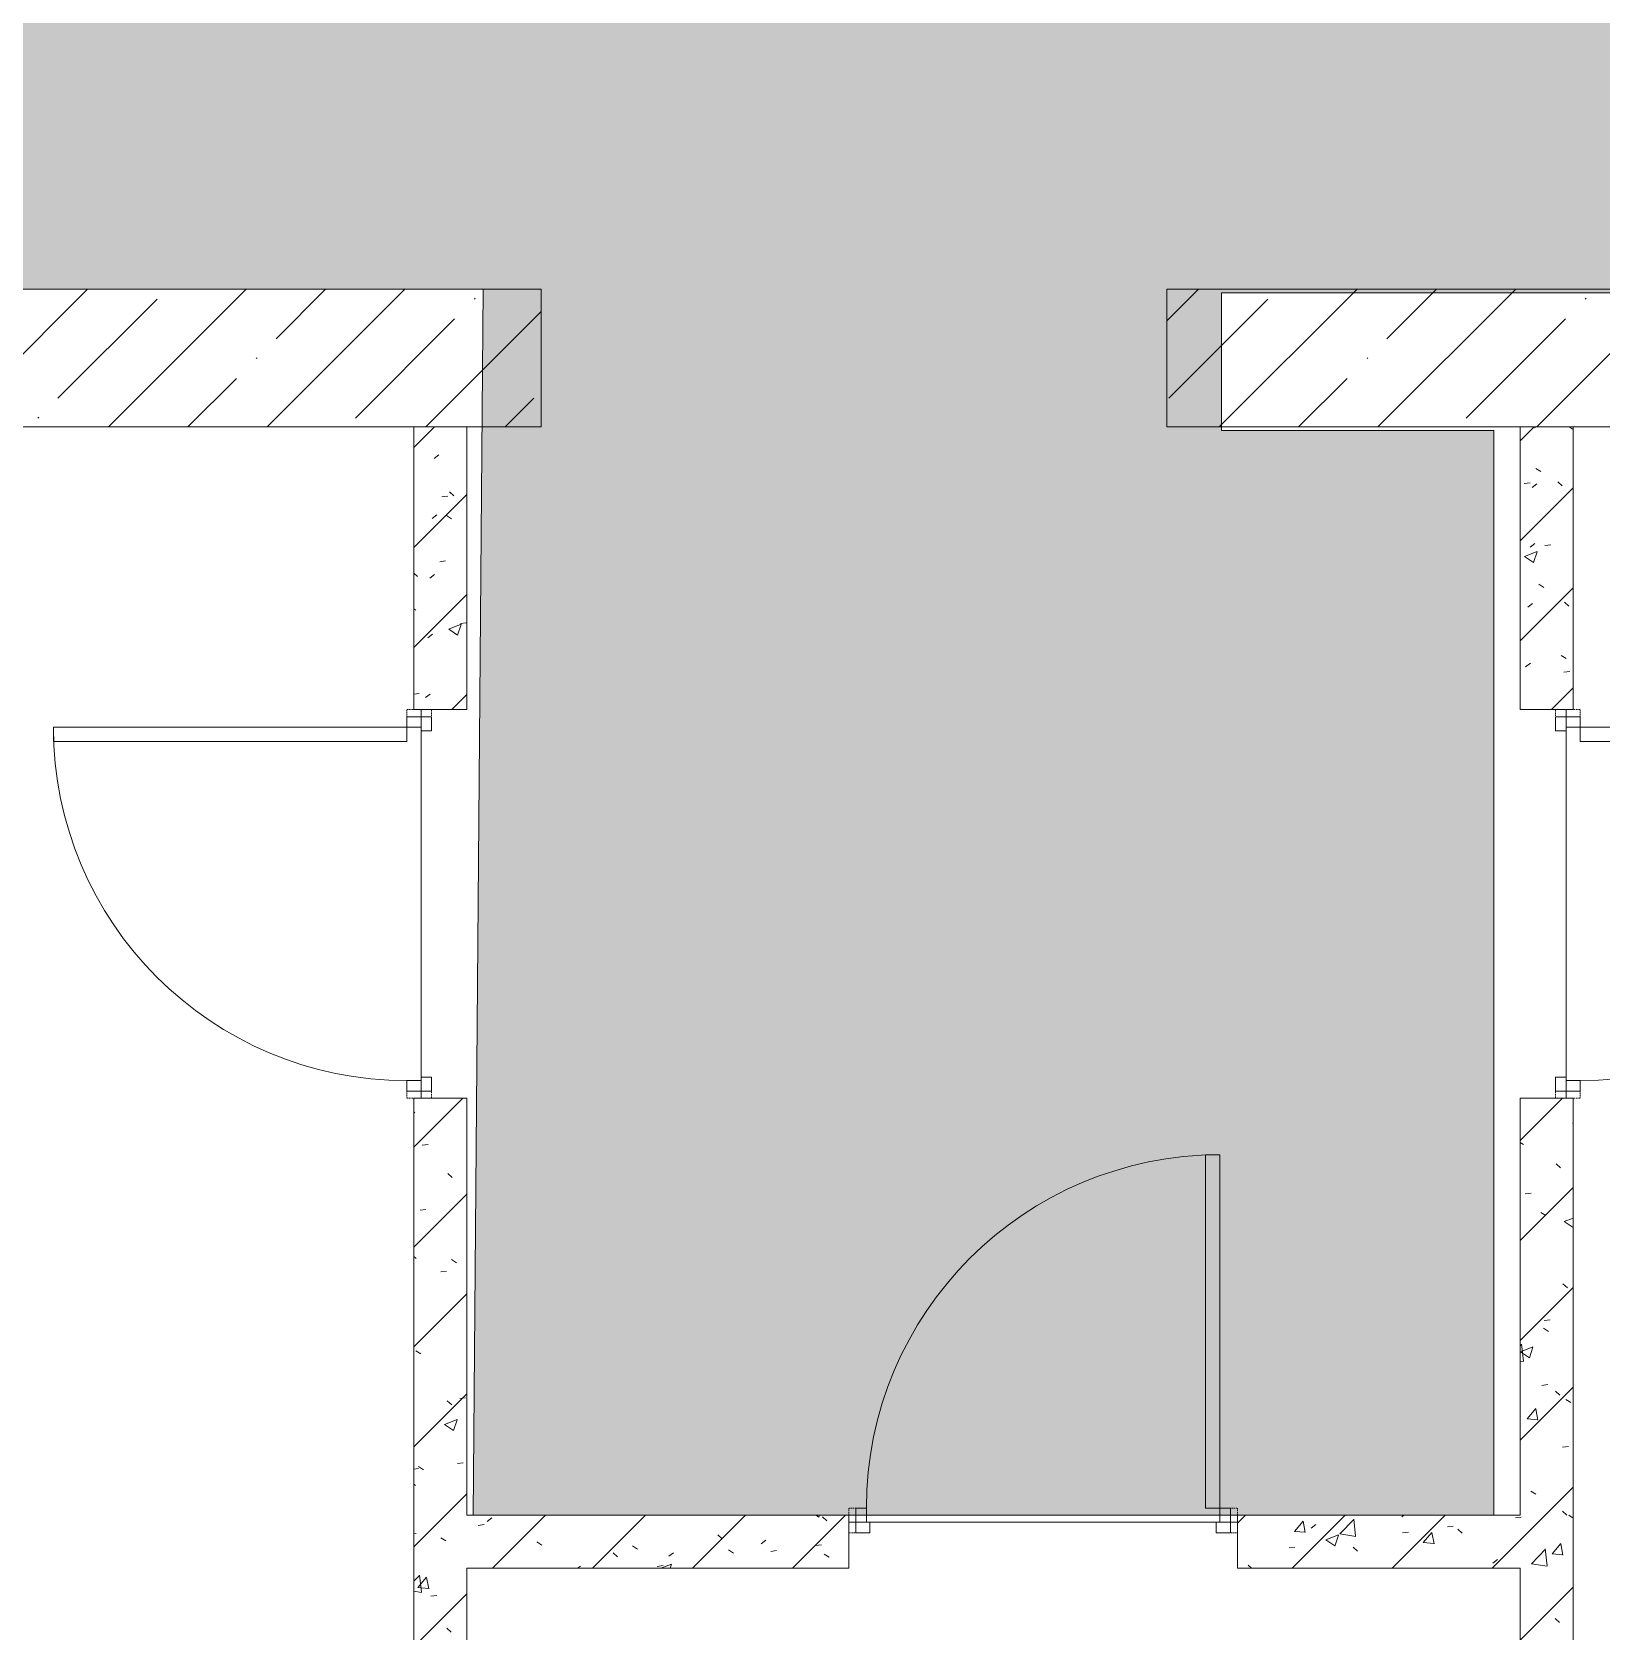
# Model space of a CAD drawing. Header units: millimetres. Extents: x -515342 to 330399, y -224905 to 507333.
# Drawn here: x -280309 to -275869, y -32801 to -28276 of the extents above; entities that cross this region are included whole.
import ezdxf

# ---------------------------------------------------------------- set-up
doc = ezdxf.new("R2010")
doc.units = ezdxf.units.MM
doc.linetypes.add('ASVP_Невидимые', pattern=[5, 3, -2])
for name, color, linetype, lineweight in [('Двери', 7, 'Continuous', 0), ('Перекрытие', 7, 'Continuous', 0), ('Стены внутренние', 7, 'Continuous', 0), ('Стены несущие', 7, 'Continuous', 0), ('Стены перегородки', 7, 'Continuous', 0), ('Стены штриховка', 7, 'Continuous', 0), ('экспертиза условные обозначения', 1, 'Continuous', 0)]:
    doc.layers.add(name, color=color, linetype=linetype, lineweight=lineweight)
pattern_1 = [(45, (-374753.14, -35598.53), (-224.5064, 224.5064), []), (45, (-374528.64, -35598.53), (-224.5064, 224.5064), [396.875, -79.375, 3.353, -76.022])]
pattern_2 = [(45, (-374753.14, -35598.53), (-141.42136, 141.42136), [])]
pattern_3 = [(50, (-374753.14, -35598.53), (364.3679, -31.8783), [38.1, -419.1]), (355, (-374753.14, -35598.53), (-70.4859, 382.1133), [30.48, -335.28]), (100.451, (-374722.78, -35601.2), (293.885, 350.2334), [32.38, -356.18]), (46.184, (-374753.14, -35496.93), (542.1585, -84.0858), [57.15, -628.65]), (96.636, (-374707.96, -35503.94), (474.805, 494.8554), [48.57, -534.27]), (351.184, (-374753.14, -35496.93), (474.8102, 494.85), [45.72, -502.92]), (21, (-374702.34, -35522.33), (303.2285, -204.5305), [38.1, -419.1]), (326, (-374702.34, -35522.33), (123.6039, 368.376), [30.48, -335.28]), (71.451, (-374677.07, -35539.37), (426.8341, 163.8427), [32.38, -356.18]), (37.5, (-374753.14, -35598.53), (6.17665, 169.11015), [16.764, -314.452, 16.764, -323.596, -336.55]), (37.5, (-374753.14, -35598.53), (6.17665, 169.11015), [-671.576, 16.764, -319.786]), (7.5, (-374753.14, -35598.53), (133.63888, 200.3615), [16.764, -177.292, 16.764, -306.832, -128.27]), (7.5, (-374753.14, -35598.53), (133.63888, 200.3615), [-517.652, 16.764, -111.506]), (327.5, (-374866.43, -35598.53), (271.18182, -11.45836), [16.764, -110.236, 16.764, -379.476, -525.78]), (327.5, (-374866.43, -35598.53), (271.18182, -11.45836), [-523.24, 16.764, -509.016]), (317.5, (-374917.23, -35598.53), (296.2585, 50.85285), [16.764, -148.336, 16.764, -246.38, -373.38]), (317.5, (-374917.23, -35598.53), (296.2585, 50.85285), [-428.244, 16.764, -356.616])]

# ---------------------------------------------------------------- blocks, each defined once
blk = doc.blocks.new('Дверь_Деревянная_1 полотно - АР_Дверь_Санузел_1000х2000h_полотно__Г_Пр-V220-О_АР_П_1_0_000_План 1 этажа')
at = {"layer": 'Двери', "lineweight": 18}
for p, q in [((-500, 95), (-500, 1095)), ((-500, 1095), (-460, 1095)), ((-460, 95), (-460, 1095)), ((-530, 95), (-500, 95)), ((-530, 95), (-530, 25)), ((-500, 55), (-500, 95)), ((-460, 95), (-500, 95)), ((530, 95), (500, 95)), ((500, 55), (500, 95)), ((530, 95), (530, 25)), ((-500, 55), (-490, 55)), ((-490, 25), (-490, 55)), ((500, 55), (490, 55)), ((490, 25), (490, 55)), ((-530, 25), (-490, 25)), ((530, 25), (490, 25))]:
    blk.add_line(p, q, dxfattribs=at)
at = {"layer": 'Двери', "linetype": 'ASVP_Невидимые', "lineweight": 18}
for p, q in [((-550, 95), (-550, 75)), ((-530, 95), (-550, 95)), ((530, 95), (550, 95)), ((550, 95), (550, 75)), ((-550, 25), (-530, 25)), ((550, 25), (530, 25))]:
    blk.add_line(p, q, dxfattribs=at)
at = {"layer": 'Двери', "lineweight": 18}
blk.add_arc((-500, 95), 1000, 0, 90, dxfattribs=at)
blk = doc.blocks.new('Дверь_Деревянная_1 полотно - АР_Дверь_Санузел_1000х2000h_полотно__Г_Л-9060337-О_АР_П_1_0_000_План 1 этажа')
at = {"layer": 'Двери', "lineweight": 18}
for p, q in [((500, 1095), (460, 1095)), ((460, 95), (460, 1095)), ((500, 95), (500, 1095)), ((-530, 95), (-500, 95)), ((-530, 95), (-530, 25)), ((-500, 55), (-500, 95)), ((460, 95), (500, 95)), ((530, 95), (500, 95)), ((500, 55), (500, 95)), ((530, 95), (530, 25)), ((-500, 55), (-490, 55)), ((-490, 25), (-490, 55)), ((500, 55), (490, 55)), ((490, 25), (490, 55)), ((-530, 25), (-490, 25)), ((530, 25), (490, 25))]:
    blk.add_line(p, q, dxfattribs=at)
at = {"layer": 'Двери', "linetype": 'ASVP_Невидимые', "lineweight": 18}
for p, q in [((-550, 95), (-550, 75)), ((-530, 95), (-550, 95)), ((530, 95), (550, 95)), ((550, 95), (550, 75)), ((-550, 25), (-530, 25)), ((550, 25), (530, 25))]:
    blk.add_line(p, q, dxfattribs=at)
at = {"layer": 'Двери', "lineweight": 18}
blk.add_arc((500, 95), 1000, 90, 180, dxfattribs=at)

msp = doc.modelspace()

# ---------------------------------------------------------------- hatches: boundary and pattern name
at = {"layer": 'Стены внутренние'}
h = msp.add_hatch(dxfattribs=at)
h.set_pattern_fill('FP_1', color=256, style=0, pattern_type=2)
h.set_pattern_definition(pattern_1)
h.paths.add_polyline_path([(-279228.1427, -29393.5295), (-278868.1427, -29393.5295), (-278868.1427, -29003.5295), (-283928.1427, -29003.5295), (-283928.1427, -29393.5295), (-281521.0989, -29393.5295)])
h.paths.add_polyline_path([(-281525.5075, -29297.0103), (-281558.1427, -29285.132), (-281584.7471, -29262.8083), (-281602.1119, -29232.7315), (-281608.1427, -29198.5295), (-281602.1119, -29164.3275), (-281584.7471, -29134.2507), (-281558.1427, -29111.927), (-281525.5075, -29100.0487), (-281490.7778, -29100.0487), (-281458.1427, -29111.927), (-281431.5382, -29134.2507), (-281414.1734, -29164.3275), (-281408.1427, -29198.5295), (-281414.1734, -29232.7315), (-281431.5382, -29262.8083), (-281458.1427, -29285.132), (-281490.7778, -29297.0103), (-281521.0989, -29297.0103)])
h.paths.add_polyline_path([(-281890.7778, -29297.0103), (-281925.5075, -29297.0103), (-281958.1427, -29285.132), (-281984.7471, -29262.8083), (-282002.1119, -29232.7315), (-282008.1427, -29198.5295), (-282002.1119, -29164.3275), (-281984.7471, -29134.2507), (-281958.1427, -29111.927), (-281925.5075, -29100.0487), (-281890.7778, -29100.0487), (-281858.1427, -29111.927), (-281831.5382, -29134.2507), (-281814.1734, -29164.3275), (-281808.1427, -29198.5295), (-281814.1734, -29232.7315), (-281831.5382, -29262.8083), (-281858.1427, -29285.132)])
h = msp.add_hatch(dxfattribs=at)
h.set_pattern_fill('FP_1', color=256, style=0, pattern_type=2)
h.set_pattern_definition(pattern_1)
h.paths.add_polyline_path([(-277098.1427, -29393.5295), (-273318.1427, -29393.5295), (-273318.1427, -29003.5295), (-277098.1427, -29003.5295), (-277098.1427, -29328.8472)])
h.paths.add_polyline_path([(-274325.5075, -29297.0103), (-274358.1427, -29285.132), (-274384.7471, -29262.8083), (-274402.1119, -29232.7315), (-274408.1427, -29198.5295), (-274402.1119, -29164.3275), (-274384.7471, -29134.2507), (-274358.1427, -29111.927), (-274325.5075, -29100.0487), (-274290.7778, -29100.0487), (-274258.1427, -29111.927), (-274231.5382, -29134.2507), (-274214.1734, -29164.3275), (-274208.1427, -29198.5295), (-274214.1734, -29232.7315), (-274231.5382, -29262.8083), (-274258.1427, -29285.132), (-274290.7778, -29297.0103)])
h.paths.add_polyline_path([(-273490.7778, -29297.0103), (-273525.9753, -29296.84), (-273558.1427, -29285.132), (-273584.7471, -29262.8083), (-273602.1119, -29232.7315), (-273608.1427, -29198.5295), (-273602.1119, -29164.3275), (-273584.7471, -29134.2507), (-273558.1427, -29111.927), (-273525.5075, -29100.0487), (-273490.7778, -29100.0487), (-273458.1427, -29111.927), (-273431.5382, -29134.2507), (-273414.1734, -29164.3275), (-273408.1427, -29198.5295), (-273414.1734, -29232.7315), (-273431.5382, -29262.8083), (-273458.1427, -29285.132)])
h.paths.add_polyline_path([(-273925.5075, -29297.0103), (-273958.1427, -29285.132), (-273984.7471, -29262.8083), (-274002.1119, -29232.7315), (-274008.1427, -29198.5295), (-274002.1119, -29164.3275), (-273984.7471, -29134.2507), (-273958.1427, -29111.927), (-273925.5075, -29100.0487), (-273890.7778, -29100.0487), (-273858.1427, -29111.927), (-273831.5382, -29134.2507), (-273814.1734, -29164.3275), (-273808.1427, -29198.5295), (-273814.1734, -29232.7315), (-273831.5382, -29262.8083), (-273858.1427, -29285.132), (-273890.7778, -29297.0103)])
h = msp.add_hatch(dxfattribs=at)
h.set_pattern_fill('FP_3', color=256, style=0, pattern_type=2)
h.set_pattern_definition(pattern_2)
h.paths.add_polyline_path([(-279228.1427, -35398.5295), (-279078.1427, -35398.5295), (-279078.1427, -31293.5295), (-279228.1427, -31293.5295), (-279228.1427, -34770.662)])
h.paths.add_polyline_path([(-279078.1427, -30193.5295), (-279078.1427, -29393.5295), (-279228.1427, -29393.5295), (-279228.1427, -30193.5295)])
h = msp.add_hatch(dxfattribs=at)
h.set_pattern_fill('FP_4', color=256, style=0, pattern_type=2)
h.set_pattern_definition(pattern_3)
h.paths.add_polyline_path([(-279228.1427, -35398.5295), (-279078.1427, -35398.5295), (-279078.1427, -31293.5295), (-279228.1427, -31293.5295), (-279228.1427, -34770.662)])
h.paths.add_polyline_path([(-279078.1427, -30193.5295), (-279078.1427, -29393.5295), (-279228.1427, -29393.5295), (-279228.1427, -30193.5295)])
h = msp.add_hatch(dxfattribs=at)
h.set_pattern_fill('FP_3', color=256, style=0, pattern_type=2)
h.set_pattern_definition(pattern_2)
h.paths.add_polyline_path([(-275948.1427, -35388.5295), (-275948.1427, -31293.5295), (-276098.1427, -31293.5295), (-276098.1427, -35388.5295)])
h.paths.add_polyline_path([(-275948.1427, -30193.5295), (-275948.1427, -29393.5295), (-276098.1427, -29393.5295), (-276098.1427, -30193.5295)])
h = msp.add_hatch(dxfattribs=at)
h.set_pattern_fill('FP_4', color=256, style=0, pattern_type=2)
h.set_pattern_definition(pattern_3)
h.paths.add_polyline_path([(-275948.1427, -35388.5295), (-275948.1427, -31293.5295), (-276098.1427, -31293.5295), (-276098.1427, -35388.5295)])
h.paths.add_polyline_path([(-275948.1427, -30193.5295), (-275948.1427, -29393.5295), (-276098.1427, -29393.5295), (-276098.1427, -30193.5295)])
h = msp.add_hatch(dxfattribs=at)
h.set_pattern_fill('FP_3', color=256, style=0, pattern_type=2)
h.set_pattern_definition(pattern_2)
h.paths.add_polyline_path([(-276898.1427, -32623.5295), (-276098.1427, -32623.5295), (-276098.1427, -32473.5295), (-276898.1427, -32473.5295)])
h.paths.add_polyline_path([(-277998.1427, -32623.5295), (-277998.1427, -32473.5295), (-279078.1427, -32473.5295), (-279078.1427, -32623.5295)])
h = msp.add_hatch(dxfattribs=at)
h.set_pattern_fill('FP_4', color=256, style=0, pattern_type=2)
h.set_pattern_definition(pattern_3)
h.paths.add_polyline_path([(-276898.1427, -32623.5295), (-276098.1427, -32623.5295), (-276098.1427, -32473.5295), (-276898.1427, -32473.5295)])
h.paths.add_polyline_path([(-277998.1427, -32623.5295), (-277998.1427, -32473.5295), (-279078.1427, -32473.5295), (-279078.1427, -32623.5295)])
at = {"layer": 'экспертиза условные обозначения'}
h = msp.add_hatch(dxfattribs=at)
h.set_pattern_fill('GRASS', color=3, scale=24)
h.set_pattern_definition([(90, (-374753.14, -35598.53), (-431.0523, 431.0523), [114.3, -747.8046]), (45, (-374753.14, -35598.5), (-431.0523, 431.0523), [114.3, -495.3]), (135, (-374753.14, -35598.5), (-431.0523, -431.0523), [114.3, -495.3])])
h.paths.add_polyline_path([(-318658.1427, -27198.5295), (-318308.1427, -27198.5295), (-318308.1427, -26598.5295), (-273318.1427, -26598.5295), (-273318.1427, -29013.5295), (-276943.1427, -29013.5295), (-276943.1427, -29403.5295), (-276173.1427, -29403.5295), (-276173.1427, -32473.5894), (-279060.6037, -32473.5894), (-279032.2134, -29003.5295), (-283878.1427, -29003.5295), (-283878.1427, -32198.5894), (-285248.1427, -32198.5894), (-285248.1427, -29003.5295), (-289153.1427, -29003.5295), (-289153.1427, -28753.7894), (-293372.3527, -28753.7894), (-293372.3527, -32613.5894), (-302134.3783, -32622.5978), (-302134.3783, -28774.0894), (-304358.8783, -28774.0894), (-304358.8783, -28728.5894), (-318308.1427, -28728.5894), (-318308.1427, -28598.5295), (-318658.1427, -28598.5295)])

# ---------------------------------------------------------------- linework, layer by layer
at = {"layer": 'Перекрытие'}
for p, q in [((-279208.1427, -30193.5295), (-279208.1427, -31293.5295)), ((-275968.1427, -31293.5295), (-275968.1427, -30193.5295)), ((-277998.1427, -32493.5295), (-276898.1427, -32493.5295))]:
    msp.add_line(p, q, dxfattribs=at)
at = {"layer": 'Стены несущие'}
for p, q in [((-278868.1427, -29003.5295), (-283928.1427, -29003.5295)), ((-278868.1427, -29393.5295), (-278868.1427, -29003.5295)), ((-273318.1427, -29003.5295), (-277098.1427, -29003.5295)), ((-277098.1427, -29003.5295), (-277098.1427, -29393.5295)), ((-281828.1427, -29393.5295), (-279228.1427, -29393.5295)), ((-279078.1427, -29393.5295), (-278868.1427, -29393.5295)), ((-277098.1427, -29393.5295), (-276098.1427, -29393.5295)), ((-275948.1427, -29393.5295), (-273318.1427, -29393.5295))]:
    msp.add_line(p, q, dxfattribs=at)
at = {"layer": 'Стены перегородки'}
for p, q in [((-279228.1427, -29393.5295), (-279228.1427, -30193.5295)), ((-279078.1427, -30193.5295), (-279078.1427, -29393.5295)), ((-276098.1427, -29393.5295), (-276098.1427, -30193.5295)), ((-275948.1427, -30193.5295), (-275948.1427, -29393.5295)), ((-279228.1427, -30193.5295), (-279078.1427, -30193.5295)), ((-276098.1427, -30193.5295), (-275948.1427, -30193.5295)), ((-279228.1427, -31293.5295), (-279228.1427, -35398.5295)), ((-279078.1427, -31293.5295), (-279228.1427, -31293.5295)), ((-279078.1427, -32473.5295), (-279078.1427, -31293.5295)), ((-276098.1427, -31293.5295), (-276098.1427, -32473.5295)), ((-275948.1427, -31293.5295), (-276098.1427, -31293.5295)), ((-275948.1427, -35388.5295), (-275948.1427, -31293.5295)), ((-277998.1427, -32473.5295), (-279078.1427, -32473.5295)), ((-277998.1427, -32623.5295), (-277998.1427, -32473.5295)), ((-276098.1427, -32473.5295), (-276898.1427, -32473.5295)), ((-276898.1427, -32473.5295), (-276898.1427, -32623.5295)), ((-279078.1427, -35398.5295), (-279078.1427, -32623.5295)), ((-279078.1427, -32623.5295), (-277998.1427, -32623.5295)), ((-276898.1427, -32623.5295), (-276098.1427, -32623.5295)), ((-276098.1427, -32623.5295), (-276098.1427, -35388.5295))]:
    msp.add_line(p, q, dxfattribs=at)
at = {"layer": 'Стены штриховка'}
for p, q in [((-279078.1427, -29393.5295), (-279228.1427, -29393.5295)), ((-275948.1427, -29393.5295), (-276098.1427, -29393.5295))]:
    msp.add_line(p, q, dxfattribs=at)
at = {"layer": 'экспертиза условные обозначения', "color": 3}
msp.add_lwpolyline([(-318308.1427, -26598.5295), (-273318.1427, -26598.5295), (-273318.1427, -29013.5295), (-276943.1427, -29013.5295), (-276943.1427, -29403.5295), (-276173.1427, -29403.5295), (-276173.1427, -32473.5894), (-279060.6037, -32473.5894), (-279032.2134, -29003.5295), (-283878.1427, -29003.5295), (-283878.1427, -32198.5894), (-285248.1427, -32198.5894), (-285248.1427, -29003.5295), (-289153.1427, -29003.5295), (-289153.1427, -28753.7894), (-293372.3527, -28753.7894), (-293372.3527, -32613.5894), (-302134.3783, -32622.5978), (-302134.3783, -28774.0894), (-304358.8783, -28774.0894), (-304358.8783, -28728.5894), (-318308.1427, -28728.5894)], dxfattribs=at)

# ---------------------------------------------------------------- block references
at = {"layer": 'Двери'}
for name, p, rotation in [('Дверь_Деревянная_1 полотно - АР_Дверь_Санузел_1000х2000h_полотно__Г_Л-9060337-О_АР_П_1_0_000_План 1 этажа', (-279153.1427, -30743.5295), 89.99999999999984), ('Дверь_Деревянная_1 полотно - АР_Дверь_Санузел_1000х2000h_полотно__Г_Пр-V220-О_АР_П_1_0_000_План 1 этажа', (-276023.1427, -30743.5295), 270)]:
    msp.add_blockref(name, p, dxfattribs=dict(at, rotation=rotation))
msp.add_blockref('Дверь_Деревянная_1 полотно - АР_Дверь_Санузел_1000х2000h_полотно__Г_Л-9060337-О_АР_П_1_0_000_План 1 этажа', (-277448.1427, -32548.5295), dxfattribs=at)

doc.saveas('drawing.dxf')
